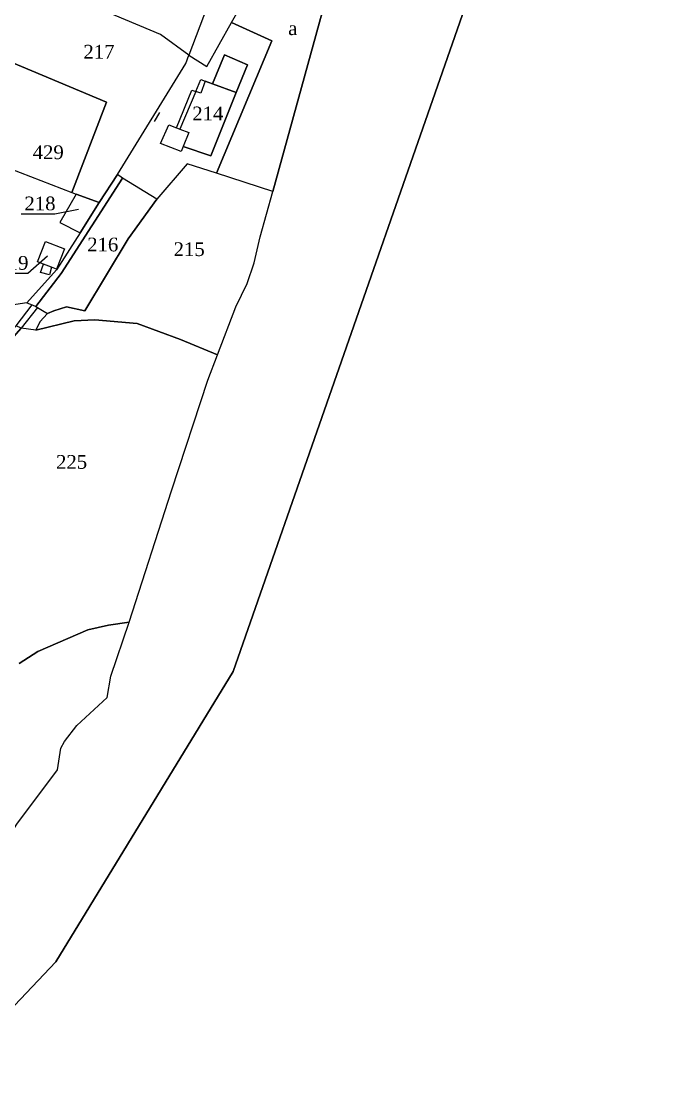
# Model space of a CAD drawing. Extents: x 1207165 to 1207735, y 6152763 to 6153552.
# Drawn here: x 1207417.7 to 1207511.6, y 6153035.8 to 6153190.9 of the extents above; entities that cross this region are included whole.
import ezdxf

# ---------------------------------------------------------------- set-up
doc = ezdxf.new("R2010")
doc.units = 0
doc.linetypes.add('CONTINU', pattern=[0])
doc.layers.get('0').update_dxf_attribs({"linetype": 'CONTINU'})
for name, color, linetype in [('1LIEUDIT', 7, 'CONTINU'), ('1PARCELLE', 7, 'CONTINU'), ('1SECTION', 7, 'CONTINU'), ('1SUBDFISC', 7, 'CONTINU'), ('1SUBDSECT', 7, 'CONTINU'), ('1TRONFLUV', 7, 'CONTINU'), ('1TROUPARCELLE', 7, 'CONTINU'), ('3BATIDUR', 7, 'CONTINU'), ('3FLECHEPAR', 7, 'CONTINU'), ('3MURNONMI', 7, 'CONTINU'), ('3PARCELLETEX', 7, 'CONTINU'), ('3PONT', 7, 'CONTINU'), ('3SUBDFISCTEX', 7, 'CONTINU')]:
    doc.layers.add(name, color=color, linetype=linetype)
doc.styles.get("Standard").update_dxf_attribs({"font": 'Times New Roman'})

# ---------------------------------------------------------------- blocks, each defined once
blk = doc.blocks.new('MURNOMI')
blk.add_line((-0.75, 0.5), (0.75, 0.5))

msp = doc.modelspace()

# ---------------------------------------------------------------- linework, layer by layer
at = {"layer": '1LIEUDIT'}
msp.add_lwpolyline([(1207532.13, 6153272.88), (1207497.33, 6153228.06), (1207495.5, 6153225.64), (1207492.84, 6153222.69), (1207448.62, 6153096.07), (1207422.78, 6153053.73), (1207351.23, 6152978.21)], dxfattribs=at)
at = {"layer": '1PARCELLE'}
for points in [[(1207442.18, 6153185.91), (1207438.05, 6153188.94), (1207426.33, 6153193.83), (1207417.48, 6153197.03), (1207417.67, 6153198.14), (1207416.88, 6153206.27), (1207416.74, 6153211.66), (1207416.96, 6153214.04), (1207417.85, 6153217.18), (1207421.09, 6153225.81), (1207423.3, 6153231.28), (1207425.38, 6153235.54), (1207427.68, 6153238.76), (1207432.73, 6153235.64), (1207436.46, 6153236.3), (1207438.05, 6153235.05), (1207458.35, 6153218.87), (1207451.26, 6153205.49), (1207448.1, 6153199.28), (1207444.3, 6153191.58), (1207442.18, 6153185.91)], [(1207442.18, 6153185.91), (1207444.77, 6153184.3), (1207448.4, 6153190.69), (1207455.27, 6153202.76), (1207451.26, 6153205.49), (1207448.1, 6153199.28), (1207444.3, 6153191.58), (1207442.18, 6153185.91)], [(1207432.51, 6153167.97), (1207431.76, 6153168.51), (1207441.71, 6153184.71), (1207442.18, 6153185.91), (1207444.77, 6153184.3), (1207448.4, 6153190.69), (1207455.27, 6153202.76), (1207455.6, 6153203.26), (1207463.72, 6153199.79), (1207454.4, 6153166.05), (1207446.21, 6153168.73), (1207441.92, 6153170.1), (1207437.48, 6153164.95), (1207432.51, 6153167.97)], [(1207425.09, 6153165.91), (1207425.74, 6153165.64), (1207429.11, 6153164.43), (1207431.76, 6153168.51), (1207441.71, 6153184.71), (1207442.18, 6153185.91), (1207438.05, 6153188.94), (1207426.33, 6153193.83), (1207417.48, 6153197.03), (1207413.79, 6153185.92), (1207430.15, 6153179.09), (1207425.09, 6153165.91)], [(1207410.01, 6153171.73), (1207425.09, 6153165.91), (1207430.15, 6153179.09), (1207413.79, 6153185.92), (1207412.52, 6153182.43), (1207408.21, 6153172.47), (1207410.01, 6153171.73)], [(1207445.39, 6153171.25), (1207441.33, 6153172.59), (1207441.05, 6153171.88), (1207438.06, 6153173.06), (1207439.27, 6153175.77), (1207440.35, 6153175.35), (1207442.6, 6153180.81), (1207443.19, 6153180.63), (1207443.93, 6153182.37), (1207444.55, 6153182.14), (1207445.6, 6153181.75), (1207447.38, 6153185.97), (1207450.72, 6153184.54), (1207449.09, 6153180.48), (1207445.39, 6153171.25)], [(1207407.67, 6153152.76), (1207408.73, 6153156.14), (1207404.93, 6153157.43), (1207410.01, 6153171.73), (1207425.09, 6153165.91), (1207425.74, 6153165.64), (1207423.38, 6153161.51), (1207426.34, 6153160.03), (1207422.89, 6153154.65), (1207418.57, 6153149.83), (1207416.3, 6153149.47), (1207407.67, 6153152.76)], [(1207454.4, 6153166.05), (1207446.21, 6153168.73), (1207441.92, 6153170.1), (1207437.48, 6153164.95), (1207433.34, 6153159.15), (1207427, 6153148.64), (1207424.35, 6153149.22), (1207422.46, 6153148.64), (1207421.54, 6153148.24), (1207420.46, 6153147.03), (1207419.85, 6153145.82), (1207425.46, 6153147.2), (1207428.48, 6153147.35), (1207434.64, 6153146.8), (1207440.96, 6153144.46), (1207446.37, 6153142.21), (1207449, 6153149.22), (1207450.67, 6153152.62), (1207451.68, 6153155.63), (1207452.59, 6153159.44), (1207454.4, 6153166.05)], [(1207437.48, 6153164.95), (1207432.51, 6153167.97), (1207423.53, 6153154.09), (1207419.85, 6153149.3), (1207420.09, 6153149.15), (1207421.54, 6153148.24), (1207422.46, 6153148.64), (1207424.35, 6153149.22), (1207427, 6153148.64), (1207433.34, 6153159.15), (1207437.48, 6153164.95)], [(1207425.74, 6153165.64), (1207423.38, 6153161.51), (1207426.34, 6153160.03), (1207429.11, 6153164.43), (1207425.74, 6153165.64)], [(1207420.96, 6153155.46), (1207420.1, 6153155.8), (1207421.27, 6153158.74), (1207424.06, 6153157.7), (1207422.86, 6153154.72), (1207422.12, 6153155.01), (1207421.84, 6153153.88), (1207420.55, 6153154.24), (1207420.96, 6153155.46)]]:
    msp.add_lwpolyline(points, close=True, dxfattribs=at)
for points in [[(1207417.42, 6153097.24), (1207420.14, 6153098.98), (1207427.45, 6153102.15), (1207430.44, 6153102.83), (1207433.47, 6153103.26), (1207439.62, 6153122.42), (1207444.96, 6153138.52), (1207446.37, 6153142.21), (1207446.37, 6153142.21), (1207440.96, 6153144.46), (1207434.64, 6153146.8), (1207428.48, 6153147.35), (1207425.46, 6153147.2), (1207419.85, 6153145.82), (1207417.74, 6153146.12), (1207399, 6153124.95)], [(1207417.08, 6153073.78), (1207423.04, 6153081.7), (1207423.5, 6153084.9), (1207424.03, 6153085.85), (1207425.84, 6153088.17), (1207430.26, 6153092.27), (1207430.78, 6153095.36), (1207433.47, 6153103.26), (1207430.44, 6153102.83), (1207427.45, 6153102.15), (1207420.14, 6153098.98), (1207417.42, 6153097.24)]]:
    msp.add_lwpolyline(points, dxfattribs=at)
at = {"layer": '1SECTION'}
msp.add_lwpolyline([(1207351.23, 6152978.21), (1207422.78, 6153053.73), (1207448.62, 6153096.07), (1207492.84, 6153222.69), (1207495.5, 6153225.64), (1207497.33, 6153228.06), (1207532.13, 6153272.88)], dxfattribs=at)
at = {"layer": '1SUBDFISC'}
for points in [[(1207448.4, 6153190.69), (1207455.27, 6153202.76), (1207455.6, 6153203.26), (1207463.72, 6153199.79), (1207454.4, 6153166.05), (1207446.21, 6153168.73), (1207454.25, 6153188.01), (1207448.4, 6153190.69)], [(1207446.21, 6153168.73), (1207441.92, 6153170.1), (1207437.48, 6153164.95), (1207432.51, 6153167.97), (1207431.76, 6153168.51), (1207441.71, 6153184.71), (1207442.18, 6153185.91), (1207444.77, 6153184.3), (1207448.4, 6153190.69), (1207454.25, 6153188.01), (1207446.21, 6153168.73)]]:
    msp.add_lwpolyline(points, close=True, dxfattribs=at)
at = {"layer": '1SUBDSECT'}
msp.add_lwpolyline([(1207351.23, 6152978.21), (1207422.78, 6153053.73), (1207448.62, 6153096.07), (1207492.84, 6153222.69), (1207495.5, 6153225.64), (1207497.33, 6153228.06), (1207532.13, 6153272.88)], dxfattribs=at)
at = {"layer": '1TRONFLUV'}
for points in [[(1207492.84, 6153222.69), (1207448.62, 6153096.07), (1207422.78, 6153053.73), (1207351.23, 6152978.21)], [(1207388.36, 6153035.05), (1207393.07, 6153041.03), (1207398.57, 6153046.33), (1207408.9, 6153055.52), (1207415.66, 6153071.55), (1207417.08, 6153073.78), (1207423.04, 6153081.7), (1207423.5, 6153084.9), (1207424.03, 6153085.85), (1207425.84, 6153088.17), (1207430.26, 6153092.27), (1207430.78, 6153095.36), (1207433.47, 6153103.26), (1207439.62, 6153122.42), (1207444.96, 6153138.52), (1207446.37, 6153142.21), (1207449, 6153149.22), (1207450.67, 6153152.62), (1207451.68, 6153155.63), (1207452.59, 6153159.44), (1207454.4, 6153166.05), (1207463.72, 6153199.79)]]:
    msp.add_lwpolyline(points, dxfattribs=at)
for points in [[(1207422.89, 6153154.65), (1207418.57, 6153149.83), (1207419.34, 6153149.51), (1207419.85, 6153149.3), (1207423.53, 6153154.09), (1207432.51, 6153167.97), (1207431.76, 6153168.51), (1207429.11, 6153164.43), (1207426.34, 6153160.03), (1207422.89, 6153154.65)], [(1207402.3, 6153129.97), (1207398.41, 6153125.42), (1207399, 6153124.95), (1207417.74, 6153146.12), (1207416.98, 6153146.48), (1207402.3, 6153129.97)]]:
    msp.add_lwpolyline(points, close=True, dxfattribs=at)
at = {"layer": '1TROUPARCELLE'}
for points in [[(1207441.33, 6153172.59), (1207441.05, 6153171.88), (1207438.06, 6153173.06), (1207439.27, 6153175.77), (1207440.35, 6153175.35), (1207442.6, 6153180.81), (1207443.19, 6153180.63), (1207443.93, 6153182.37), (1207444.55, 6153182.14), (1207445.6, 6153181.75), (1207447.38, 6153185.97), (1207450.72, 6153184.54), (1207449.09, 6153180.48), (1207445.39, 6153171.25), (1207441.33, 6153172.59)], [(1207420.55, 6153154.24), (1207420.96, 6153155.46), (1207420.1, 6153155.8), (1207421.27, 6153158.74), (1207424.06, 6153157.7), (1207422.86, 6153154.72), (1207422.12, 6153155.01), (1207421.84, 6153153.88), (1207420.55, 6153154.24)]]:
    msp.add_lwpolyline(points, close=True, dxfattribs=at)
at = {"layer": '3BATIDUR'}
for points in [[(1207449.09, 6153180.48), (1207450.72, 6153184.54), (1207447.38, 6153185.97), (1207445.6, 6153181.75), (1207449.09, 6153180.48)], [(1207443.19, 6153180.63), (1207440.88, 6153175.15), (1207442.15, 6153174.66), (1207441.33, 6153172.59), (1207445.39, 6153171.25), (1207449.09, 6153180.48), (1207445.6, 6153181.75), (1207444.55, 6153182.14), (1207443.92, 6153180.4), (1207443.19, 6153180.63)], [(1207440.88, 6153175.15), (1207442.15, 6153174.66), (1207441.33, 6153172.59), (1207441.05, 6153171.88), (1207438.06, 6153173.06), (1207439.27, 6153175.77), (1207440.35, 6153175.35), (1207440.88, 6153175.15)], [(1207425.74, 6153165.64), (1207423.38, 6153161.51), (1207426.34, 6153160.03), (1207429.11, 6153164.43), (1207425.74, 6153165.64)], [(1207420.96, 6153155.46), (1207420.1, 6153155.8), (1207421.27, 6153158.74), (1207424.06, 6153157.7), (1207422.86, 6153154.72), (1207422.12, 6153155.01), (1207420.96, 6153155.46)]]:
    msp.add_lwpolyline(points, close=True, dxfattribs=at)
at = {"layer": '3FLECHEPAR'}
for points in [[(1207417.74, 6153162.81), (1207422.63, 6153162.81), (1207426.08, 6153163.48)], [(1207413.79, 6153154.14), (1207418.68, 6153154.13), (1207421.56, 6153156.67)]]:
    msp.add_lwpolyline(points, dxfattribs=at)
at = {"layer": '3PONT'}
msp.add_lwpolyline([(1207419.34, 6153149.51), (1207419.85, 6153149.3), (1207420.09, 6153149.15), (1207417.74, 6153146.12), (1207416.98, 6153146.48), (1207419.34, 6153149.51)], close=True, dxfattribs=at)

# ---------------------------------------------------------------- block references
at = {"layer": '3MURNONMI', "rotation": 238.5}
msp.add_blockref('MURNOMI', (1207437.08, 6153177.18), dxfattribs=at)

# ---------------------------------------------------------------- texts
at = {"layer": '3PARCELLETEX'}
for s, p in [('217', (1207426.8, 6153185.43)), ('214', (1207442.67, 6153176.43)), ('429', (1207419.4, 6153170.77)), ('218', (1207418.2, 6153163.31)), ('216', (1207427.35, 6153157.32)), ('215', (1207439.95, 6153156.64)), ('219', (1207414.25, 6153154.64)), ('225', (1207422.81, 6153125.62))]:
    msp.add_text(s, height=2, dxfattribs=at).set_placement(p)
at = {"layer": '3SUBDFISCTEX'}
msp.add_text('a', height=2, dxfattribs=at).set_placement((1207456.65, 6153188.86))

doc.saveas('drawing.dxf')
